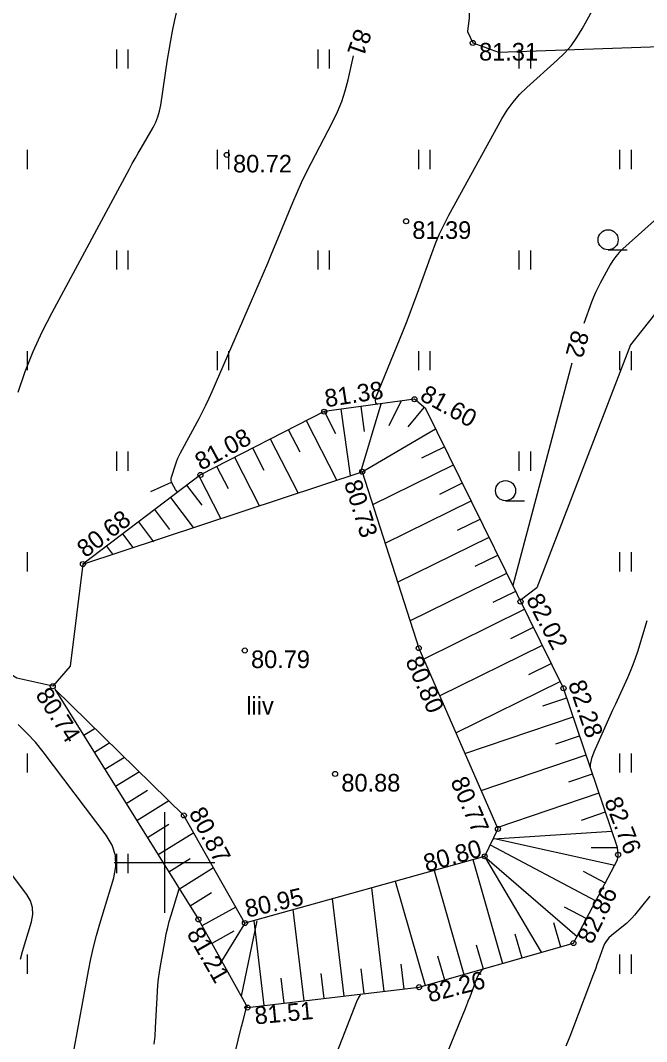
# Model space of a CAD drawing. Extents: x 628712 to 629616, y 6451157 to 6452671.
# Drawn here: x 629094.28 to 629119.17, y 6451592.87 to 6451633.48 of the extents above; entities that cross this region are included whole.
import ezdxf

# ---------------------------------------------------------------- set-up
doc = ezdxf.new("R2010")
doc.units = 0
for name, color, linetype in [('HALJASTUS', 7, 'Continuous'), ('HORISONTAAL-EH2000', 7, 'Continuous'), ('KORGUS-EH2000', 7, 'Continuous'), ('RELJEEF', 7, 'Continuous'), ('VORK', 7, 'Continuous')]:
    doc.layers.add(name, color=color, linetype=linetype)

msp = doc.modelspace()

# ---------------------------------------------------------------- linework, layer by layer
at = {"layer": 'HALJASTUS'}
for p, q in [((629098.095, 6451632.334), (629098.095, 6451631.573)), ((629098.55, 6451632.334), (629098.55, 6451631.573)), ((629106.095, 6451632.334), (629106.095, 6451631.573)), ((629106.55, 6451632.334), (629106.55, 6451631.573)), ((629114.095, 6451632.334), (629114.095, 6451631.573)), ((629114.55, 6451632.334), (629114.55, 6451631.573)), ((629094.55, 6451628.334), (629094.55, 6451627.573)), ((629102.095, 6451628.334), (629102.095, 6451627.573)), ((629102.55, 6451628.334), (629102.55, 6451627.573)), ((629110.095, 6451628.334), (629110.095, 6451627.573)), ((629110.55, 6451628.334), (629110.55, 6451627.573)), ((629118.095, 6451628.334), (629118.095, 6451627.573)), ((629118.55, 6451628.334), (629118.55, 6451627.573)), ((629098.095, 6451624.334), (629098.095, 6451623.573)), ((629098.55, 6451624.334), (629098.55, 6451623.573)), ((629106.095, 6451624.334), (629106.095, 6451623.573)), ((629106.55, 6451624.334), (629106.55, 6451623.573)), ((629114.095, 6451624.334), (629114.095, 6451623.573)), ((629114.55, 6451624.334), (629114.55, 6451623.573)), ((629117.64, 6451624.36), (629118.39, 6451624.36)), ((629094.55, 6451620.334), (629094.55, 6451619.573)), ((629102.095, 6451620.334), (629102.095, 6451619.573)), ((629102.55, 6451620.334), (629102.55, 6451619.573)), ((629110.095, 6451620.334), (629110.095, 6451619.573)), ((629110.55, 6451620.334), (629110.55, 6451619.573)), ((629118.095, 6451620.334), (629118.095, 6451619.573)), ((629118.55, 6451620.334), (629118.55, 6451619.573)), ((629098.095, 6451616.334), (629098.095, 6451615.573)), ((629098.55, 6451616.334), (629098.55, 6451615.573)), ((629114.095, 6451616.334), (629114.095, 6451615.573)), ((629114.55, 6451616.334), (629114.55, 6451615.573)), ((629113.562, 6451614.383), (629114.312, 6451614.383)), ((629094.55, 6451612.334), (629094.55, 6451611.573)), ((629118.095, 6451612.334), (629118.095, 6451611.573)), ((629118.55, 6451612.334), (629118.55, 6451611.573)), ((629094.55, 6451604.334), (629094.55, 6451603.573)), ((629118.095, 6451604.334), (629118.095, 6451603.573)), ((629118.55, 6451604.334), (629118.55, 6451603.573)), ((629098.095, 6451600.334), (629098.095, 6451599.573)), ((629098.55, 6451600.334), (629098.55, 6451599.573)), ((629094.55, 6451596.334), (629094.55, 6451595.573)), ((629118.095, 6451596.334), (629118.095, 6451595.573)), ((629118.55, 6451596.334), (629118.55, 6451595.573))]:
    msp.add_line(p, q, dxfattribs=at)
for points in [[(629114.226, 6451649.089), (629112.41, 6451642.819), (629112.197, 6451641.533), (629112.111, 6451633.581), (629112.047, 6451633.04), (629112.26, 6451632.589), (629113.277, 6451632.216), (629121.201, 6451632.503), (629122.577, 6451632.196), (629123.436, 6451631.88), (629124.37, 6451631.476), (629130.762, 6451626.925)], [(629140.806, 6451642.17), (629144.541, 6451641.22), (629144.811, 6451640.333), (629142.595, 6451632.79), (629139.82, 6451626.89), (629138.913, 6451626.643), (629130.762, 6451626.925), (629128.843, 6451626.459), (629121.301, 6451622.996), (629119.48, 6451621.785), (629118.534, 6451620.58), (629114.81, 6451610.923), (629114.146, 6451610.417)], [(629096.759, 6451611.864), (629096.248, 6451607.805), (629095.56, 6451607.004), (629094.135, 6451607.327), (629092.058, 6451608.543)]]:
    msp.add_lwpolyline(points, dxfattribs=at)
for centre in [(629117.64, 6451624.76), (629113.562, 6451614.783)]:
    msp.add_circle(centre, 0.4, dxfattribs=at)
at = {"layer": 'HORISONTAAL-EH2000'}
msp.add_line((629099.467, 6451614.747), (629100.287, 6451615.117), dxfattribs=at)
for points in [[(629094.184, 6451618.706), (629094.467, 6451619.521), (629094.787, 6451620.32), (629095.143, 6451621.104), (629095.535, 6451621.872), (629098.609, 6451627.581), (629098.723, 6451627.79), (629098.837, 6451627.997), (629098.954, 6451628.203), (629099.072, 6451628.409), (629099.547, 6451629.229), (629099.655, 6451629.437), (629099.743, 6451629.653), (629099.809, 6451629.877), (629099.854, 6451630.108), (629100.124, 6451631.924), (629100.184, 6451632.305), (629100.251, 6451632.684), (629100.325, 6451633.061), (629100.406, 6451633.438), (629101.258, 6451637.234)], [(629127.261, 6451635.902), (629125.396, 6451631.984), (629125.081, 6451631.386), (629124.72, 6451630.821), (629124.312, 6451630.288), (629123.858, 6451629.788), (629121.722, 6451627.62), (629121.357, 6451627.254), (629120.986, 6451626.895), (629120.609, 6451626.541), (629120.227, 6451626.193), (629118.226, 6451624.399), (629118.079, 6451624.256), (629117.945, 6451624.101), (629117.825, 6451623.936), (629117.718, 6451623.76), (629117.32, 6451623.035), (629117.224, 6451622.852), (629117.135, 6451622.665), (629117.054, 6451622.475), (629116.98, 6451622.282), (629116.676, 6451621.435)], [(629108.473, 6451618.216), (629108.411, 6451618.267), (629108.386, 6451618.374), (629108.423, 6451618.519), (629109.463, 6451621.077), (629109.619, 6451621.466), (629109.77, 6451621.856), (629109.918, 6451622.248), (629110.061, 6451622.641), (629110.627, 6451624.218), (629110.776, 6451624.608), (629110.94, 6451624.992), (629111.119, 6451625.369), (629111.313, 6451625.74), (629113.416, 6451629.566), (629113.624, 6451629.91), (629113.859, 6451630.233), (629114.121, 6451630.535), (629114.409, 6451630.816), (629115.615, 6451631.898), (629115.904, 6451632.178), (629116.165, 6451632.48), (629116.4, 6451632.804), (629116.609, 6451633.148), (629117.896, 6451635.486)], [(629100.522, 6451614.719), (629100.481, 6451614.773), (629100.445, 6451614.831), (629100.308, 6451615.07), (629100.281, 6451615.13), (629100.268, 6451615.192), (629100.268, 6451615.255), (629100.283, 6451615.32), (629100.456, 6451615.855), (629100.494, 6451615.965), (629100.537, 6451616.073), (629100.585, 6451616.178), (629100.638, 6451616.282), (629101.378, 6451617.657), (629101.517, 6451617.921), (629101.65, 6451618.189), (629101.778, 6451618.459), (629101.9, 6451618.732), (629103.767, 6451623.035), (629103.939, 6451623.434), (629104.109, 6451623.833), (629104.277, 6451624.233), (629104.444, 6451624.634), (629105.105, 6451626.239), (629105.275, 6451626.639), (629105.453, 6451627.034), (629105.641, 6451627.425), (629105.837, 6451627.812), (629106.688, 6451629.443), (629106.883, 6451629.848), (629107.05, 6451630.263), (629107.19, 6451630.689), (629107.303, 6451631.124), (629107.515, 6451632.07)], [(629116.19, 6451619.858), (629113.854, 6451611.01)], [(629119.177, 6451609.611), (629118.804, 6451608.379), (629118.718, 6451608.113), (629118.624, 6451607.851), (629118.521, 6451607.592), (629118.409, 6451607.336), (629117.927, 6451606.287), (629117.818, 6451606.049), (629117.71, 6451605.811), (629117.603, 6451605.573), (629117.496, 6451605.334), (629117.07, 6451604.379), (629116.982, 6451604.138), (629116.931, 6451603.892), (629116.925, 6451603.799)], [(629096.392, 6451592.428), (629096.978, 6451595.69), (629097.07, 6451596.161), (629097.175, 6451596.629), (629097.294, 6451597.093), (629097.427, 6451597.554), (629097.986, 6451599.392), (629098.072, 6451599.842), (629098.051, 6451600.273), (629097.922, 6451600.685), (629097.686, 6451601.078), (629095.182, 6451604.392), (629094.871, 6451604.777), (629094.537, 6451605.14), (629094.18, 6451605.481)], [(629094.273, 6451596.156), (629094.359, 6451596.453), (629094.719, 6451597.636), (629094.774, 6451597.926), (629094.76, 6451598.203), (629094.678, 6451598.468), (629094.526, 6451598.721), (629093.075, 6451600.641)], [(629099.587, 6451592.767), (629099.627, 6451593.09), (629099.651, 6451593.416), (629099.725, 6451594.861), (629099.742, 6451595.118), (629099.767, 6451595.374), (629099.801, 6451595.63), (629099.842, 6451595.885), (629100.025, 6451596.901), (629100.074, 6451597.154), (629100.131, 6451597.406), (629100.195, 6451597.655), (629100.266, 6451597.903), (629100.582, 6451598.943)], [(629119.302, 6451598.656), (629118.686, 6451597.9), (629118.587, 6451597.785), (629118.482, 6451597.676), (629118.372, 6451597.573), (629118.255, 6451597.476), (629117.771, 6451597.093), (629117.664, 6451596.995), (629117.573, 6451596.886), (629117.499, 6451596.765), (629117.442, 6451596.632), (629117.246, 6451596.076), (629117.197, 6451595.937), (629117.147, 6451595.798), (629117.096, 6451595.66), (629117.044, 6451595.522), (629116.264, 6451593.463), (629116.116, 6451593.074), (629115.964, 6451592.686)], [(629112.674, 6451595.757), (629112.597, 6451595.684), (629112.491, 6451595.537), (629112.41, 6451595.367), (629112.136, 6451594.644), (629112.067, 6451594.464), (629111.997, 6451594.284), (629111.925, 6451594.104), (629111.853, 6451593.925), (629109.505, 6451588.163)], [(629107.802, 6451594.758), (629107.779, 6451594.73), (629107.696, 6451594.601), (629107.631, 6451594.459), (629105.788, 6451589.721)], [(629100.512, 6451582.98), (629103.071, 6451593.475), (629103.089, 6451593.549), (629103.107, 6451593.622), (629103.125, 6451593.695), (629103.143, 6451593.768), (629103.245, 6451594.182), (629103.248, 6451594.194), (629103.25, 6451594.207), (629103.251, 6451594.22), (629103.252, 6451594.232), (629103.259, 6451594.303)]]:
    msp.add_lwpolyline(points, dxfattribs=at)
at = {"layer": 'KORGUS-EH2000'}
for centre in [(629112.26, 6451632.589), (629102.479, 6451628.138), (629109.606, 6451625.496), (629109.941, 6451618.418), (629106.354, 6451617.925), (629101.434, 6451615.41), (629107.865, 6451615.537), (629096.759, 6451611.864), (629114.156, 6451610.37), (629103.194, 6451608.427), (629110.109, 6451608.521), (629095.56, 6451607.004), (629115.865, 6451606.926), (629106.785, 6451603.517), (629100.777, 6451601.866), (629113.26, 6451601.329), (629118.037, 6451600.303), (629112.731, 6451600.24), (629101.351, 6451597.731), (629103.198, 6451597.588), (629116.261, 6451596.789), (629110.125, 6451595.037), (629103.302, 6451594.227)]:
    msp.add_circle(centre, 0.1, dxfattribs=at)
at = {"layer": 'RELJEEF'}
for p, q in [((629107.815, 6451615.537), (629108.616, 6451618.236)), ((629108.94, 6451617.373), (629109.409, 6451618.345)), ((629106.816, 6451617.038), (629106.361, 6451617.928)), ((629107.393, 6451615.381), (629107.031, 6451618.018)), ((629107.96, 6451617.136), (629107.823, 6451618.127)), ((629109.687, 6451617.327), (629110.328, 6451618.094)), ((629106.855, 6451615.203), (629105.648, 6451617.564)), ((629105.391, 6451616.31), (629104.936, 6451617.2)), ((629107.865, 6451615.537), (629110.783, 6451617.244)), ((629105.318, 6451614.695), (629104.224, 6451616.836)), ((629103.967, 6451615.582), (629103.511, 6451616.472)), ((629110.239, 6451616.085), (629111.137, 6451616.527)), ((629103.781, 6451614.186), (629102.799, 6451616.108)), ((629108.283, 6451614.229), (629111.49, 6451615.809)), ((629102.244, 6451613.678), (629101.374, 6451615.38)), ((629102.542, 6451614.853), (629102.087, 6451615.744)), ((629101.497, 6451614.203), (629100.893, 6451614.999)), ((629110.946, 6451614.649), (629111.844, 6451615.091)), ((629101.162, 6451613.32), (629100.255, 6451614.516)), ((629108.776, 6451612.689), (629112.197, 6451614.373)), ((629100.222, 6451613.236), (629099.618, 6451614.032)), ((629099.585, 6451612.752), (629098.98, 6451613.549)), ((629111.653, 6451613.214), (629112.55, 6451613.656)), ((629098.754, 6451612.524), (629098.343, 6451613.066)), ((629109.269, 6451611.148), (629112.904, 6451612.938)), ((629097.951, 6451612.258), (629097.706, 6451612.582)), ((629112.36, 6451611.779), (629113.257, 6451612.22)), ((629109.762, 6451609.607), (629113.611, 6451611.503)), ((629113.067, 6451610.343), (629113.964, 6451610.785)), ((629110.299, 6451608.088), (629114.318, 6451610.067)), ((629113.774, 6451608.908), (629114.671, 6451609.35)), ((629110.941, 6451606.621), (629115.025, 6451608.632)), ((629114.481, 6451607.473), (629115.378, 6451607.914)), ((629111.584, 6451605.154), (629115.732, 6451607.197)), ((629115.045, 6451606.229), (629115.992, 6451606.55)), ((629111.944, 6451604.333), (629116.249, 6451605.793)), ((629097.241, 6451605.328), (629096.792, 6451605.049)), ((629115.559, 6451604.714), (629116.506, 6451605.035)), ((629097.829, 6451604.752), (629097.215, 6451604.37)), ((629098.418, 6451604.176), (629097.638, 6451603.691)), ((629112.588, 6451602.862), (629116.763, 6451604.277)), ((629099.006, 6451603.6), (629098.061, 6451603.012)), ((629116.073, 6451603.199), (629117.02, 6451603.52)), ((629099.333, 6451602.862), (629098.484, 6451602.333)), ((629100.182, 6451602.448), (629098.907, 6451601.654)), ((629113.233, 6451601.391), (629117.277, 6451602.762)), ((629116.586, 6451601.683), (629117.533, 6451602.004)), ((629100.179, 6451601.503), (629099.33, 6451600.975)), ((629101.167, 6451601.177), (629099.753, 6451600.296)), ((629113.1, 6451600.934), (629117.79, 6451601.247)), ((629113.123, 6451600.956), (629117.901, 6451599.888)), ((629112.953, 6451600.696), (629117.152, 6451598.474)), ((629116.964, 6451600.586), (629118.01, 6451600.597)), ((629101.025, 6451600.145), (629100.176, 6451599.617)), ((629112.263, 6451600.11), (629113.441, 6451595.984)), ((629112.731, 6451600.24), (629116.404, 6451597.059)), ((629112.731, 6451600.24), (629114.98, 6451596.423)), ((629101.956, 6451599.783), (629100.599, 6451598.938)), ((629110.722, 6451599.681), (629111.903, 6451595.545)), ((629116.643, 6451599.648), (629117.527, 6451599.181)), ((629109.18, 6451599.252), (629110.364, 6451595.105)), ((629101.871, 6451598.787), (629101.022, 6451598.259)), ((629108.23, 6451598.988), (629108.719, 6451594.87)), ((629106.67, 6451598.554), (629107.13, 6451594.681)), ((629102.838, 6451598.223), (629101.494, 6451597.475)), ((629105.111, 6451598.12), (629105.541, 6451594.493)), ((629115.894, 6451598.234), (629116.778, 6451597.766)), ((629103.198, 6451597.588), (629102.272, 6451596.077)), ((629103.669, 6451597.675), (629103.05, 6451594.679)), ((629103.551, 6451597.686), (629103.952, 6451594.304)), ((629115.474, 6451597.604), (629115.749, 6451596.643)), ((629102.757, 6451597.262), (629101.883, 6451596.776)), ((629113.936, 6451597.165), (629114.21, 6451596.204)), ((629112.397, 6451596.726), (629112.672, 6451595.764)), ((629110.859, 6451596.287), (629111.133, 6451595.325)), ((629109.395, 6451595.957), (629109.513, 6451594.964)), ((629106.218, 6451595.58), (629106.336, 6451594.587)), ((629107.807, 6451595.769), (629107.924, 6451594.776)), ((629104.629, 6451595.392), (629104.747, 6451594.399))]:
    msp.add_line(p, q, dxfattribs=at)
for points in [[(629095.645, 6451606.891), (629101.351, 6451597.731), (629103.302, 6451594.227), (629110.125, 6451595.037), (629116.261, 6451596.789), (629118.01, 6451600.095), (629118.037, 6451600.303), (629118.01, 6451600.597), (629115.865, 6451606.926), (629110.39, 6451618.043), (629109.941, 6451618.418), (629106.354, 6451617.925), (629101.434, 6451615.41), (629096.759, 6451611.864)], [(629096.759, 6451611.864), (629107.865, 6451615.537), (629110.109, 6451608.521), (629113.26, 6451601.329), (629112.731, 6451600.24), (629103.198, 6451597.588), (629100.777, 6451601.866), (629095.645, 6451606.891)]]:
    msp.add_lwpolyline(points, dxfattribs=at)
at = {"layer": 'VORK'}
for p, q in [((629100, 6451602), (629100, 6451598)), ((629098, 6451600), (629102, 6451600))]:
    msp.add_line(p, q, dxfattribs=at)

# ---------------------------------------------------------------- texts
at = {"layer": 'HALJASTUS'}
msp.add_text('liiv', height=0.7, dxfattribs=at).set_placement((629103.255, 6451605.878))
at = {"layer": 'HORISONTAAL-EH2000'}
for s, rotation, p in [('81', 250.7767, (629107.597, 6451633.201)), ('82', 254.5879, (629116.22, 6451621.202))]:
    msp.add_text(s, height=0.7, rotation=rotation, dxfattribs=at).set_placement(p)
at = {"layer": 'KORGUS-EH2000'}
for s, p in [('81.31', (629112.51, 6451631.889)), ('80.72', (629102.729, 6451627.438)), ('81.39', (629109.856, 6451624.796)), ('80.79', (629103.444, 6451607.727)), ('80.88', (629107.035, 6451602.817))]:
    msp.add_text(s, height=0.7, dxfattribs=at).set_placement(p)
for s, rotation, p in [('81.38', 8.7798, (629106.428, 6451618.099)), ('81.60', 330.8372, (629110.112, 6451618.413)), ('81.08', 28.3848, (629101.458, 6451615.57)), ('80.73', 287.1705, (629107.134, 6451615.091)), ('80.68', 37.1804, (629096.863, 6451612.088)), ('82.02', 297.7013, (629114.363, 6451610.463)), ('80.80', 293.582, (629109.567, 6451608.012)), ('82.28', 288.7865, (629116.04, 6451607.109)), ('80.74', 302.7814, (629094.85, 6451606.662)), ('80.77', 293.3276, (629111.361, 6451603.227)), ('82.76', 291.3483, (629117.476, 6451602.441)), ('80.87', 297.8383, (629100.955, 6451601.967)), ('80.80', 16.0536, (629110.423, 6451599.609)), ('80.95', 12.7934, (629103.295, 6451597.801)), ('82.86', 63.8885, (629117, 6451596.705)), ('81.21', 299.7712, (629100.868, 6451597.166)), ('82.26', 14.6777, (629110.544, 6451594.423)), ('81.51', 5.3827, (629103.617, 6451593.554))]:
    msp.add_text(s, height=0.7, rotation=rotation, dxfattribs=at).set_placement(p)

doc.saveas('drawing.dxf')
